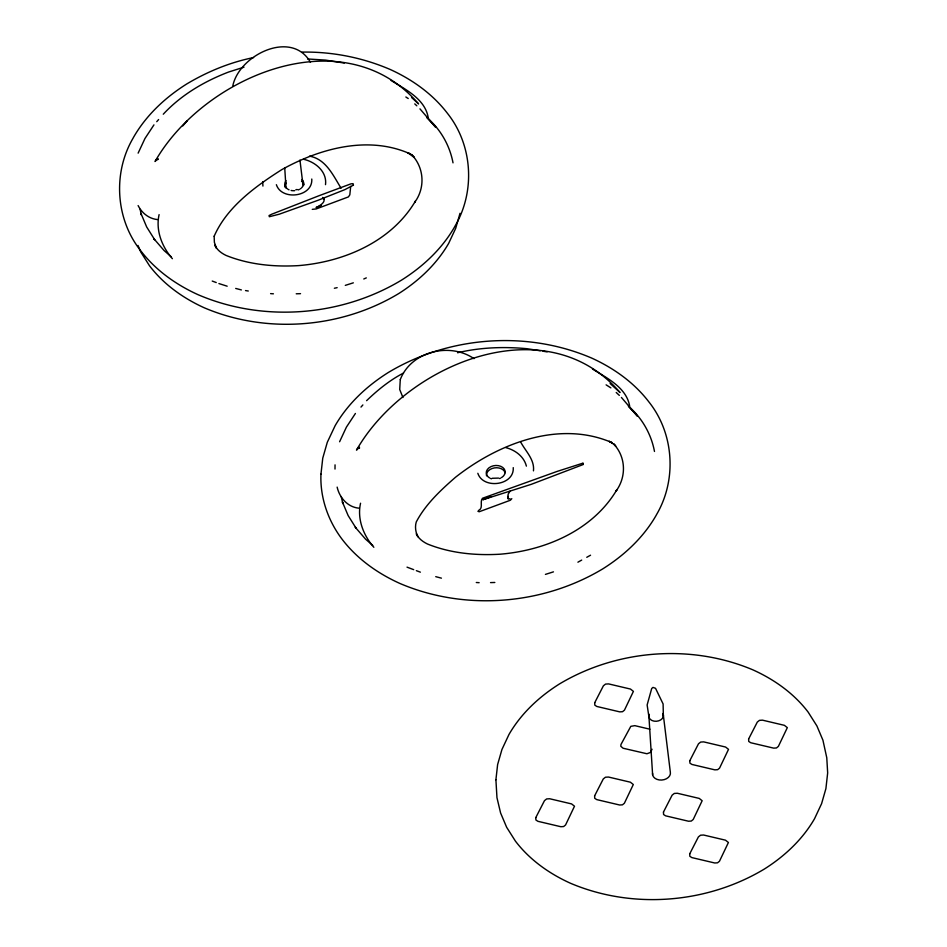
<?xml version="1.0" encoding="UTF-8"?>
<svg xmlns="http://www.w3.org/2000/svg" width="947" height="947" viewBox="0 0 947 947"><rect width="100%" height="100%" fill="white"/><g stroke="black" fill="none" stroke-linecap="round" stroke-linejoin="round"><path stroke-width="1.42" d="M335.001 469.061L335.049 464.859M159.096 214.614C155.497 230.393 161.973 246.859 172.401 258.697M360.558 503.224C356.96 519.003 363.435 535.469 373.852 547.295M400.297 379.51C411.176 351.361 449.683 341.95 474.009 358.653M325.508 184.641C327.2 171.549 315.15 161.795 303.442 159.238M400.273 379.64L399.717 389.513L402.925 397.527M533.457 470.86C534.759 459.591 525.514 451.186 520.661 442M460.005 213.3L455.696 228.345L448.653 243.391C436.721 264.035 418.976 280.679 398.971 293.404L398.723 293.558C341.216 328.266 266.924 334.232 204.931 308.071L204.647 307.964C183.351 298.352 163.76 284.479 149.519 265.787L140.736 251.938L138.002 245.451M350.698 186.334L349.822 194.845L348.413 196.905L316.227 208.932L312.261 209.346M232.82 85.798C239.271 54.76 291.794 29.227 310.474 62.36M138.132 153.142L144.962 138.511L153.947 124.874M339.594 441.752L346.424 427.109L355.409 413.472M652.069 749.255L650.269 752.522L646.931 753.753L623.102 748.237L620.806 746.272L620.972 744.472L630.809 726.337L634.833 725.651L649.891 729.202M156.74 121.678L158.611 119.547M163.275 114.208C181.09 94.984 204.244 81.383 228.57 72.043L243.995 67.166M182.783 125.915L187.399 120.636M360.996 407.08L362.867 404.949M510.007 491.209L508.137 494.192L508.054 498.738M511.806 498.655L510.397 500.229L479.135 511.771L477.856 511.202M366.596 400.676C377.675 389.998 389.773 380.173 403.493 373.059M583.293 464.492L531.35 484.308L482.828 499.744L490.901 496.773M577.907 562.187L581.695 560.091M586.761 557.298L590.549 555.202M478.78 510.315C483.562 508.054 479.549 501.721 482.473 498.276L556.943 471.476L582.961 463.142M363.778 278.974L366.311 277.897M321.305 205.463C306.603 210.968 327.84 204.528 323.483 198.468M345.3 285.367L353.338 282.833M545.425 574.391L553.462 571.858M510.042 498.773L508.444 498.88L507.77 497.577M158.113 159.416L155.924 159.901L157.995 158.611L155.024 161.499C203.794 76.21 343.986 16.75 418.586 103.921L411.625 97.529M359.576 448.014L357.386 448.511L359.458 447.221L356.486 450.109C405.257 364.808 545.448 305.348 620.048 392.52L610.105 383.523M253.583 57.578C229.92 62.324 207.31 71.688 186.618 84.034L185.849 84.532C164.849 97.884 146.229 115.345 133.705 137.007L133.018 138.274C112.717 172.981 115.558 219.077 140.618 250.624C155.568 270.238 176.118 284.787 198.456 294.872L199.355 295.239C264.047 322.536 341.559 316.31 401.575 280.099L402.345 279.602C423.333 266.249 441.953 248.789 454.477 227.126L455.164 225.86C475.477 191.152 472.624 145.057 447.576 113.51C432.625 93.895 412.075 79.347 389.738 69.261L388.826 68.894C361.517 57.353 331.793 51.612 302.164 52.097M295.855 189.755L297.109 189.495M334.362 288.255L337.156 287.663M457.579 352.758C480.283 347.36 503.887 346.531 527.077 348.709L540.252 350.781M498.572 478.093L492.203 478.282M296.233 293.795L300.519 293.665M490.546 582.606L494.831 582.476M307.574 58.963L325.614 60.111L344.294 63.058M270.593 293.629L273.423 293.807M476.294 582.5L479.135 582.677M245.522 290.575L248.28 291.013M542.998 351.219L547.129 351.882M157.474 219.574C148.916 218.733 141.955 213.099 138.108 205.582M358.937 508.172C347.727 507.201 339.488 497.66 337.144 487.113M227.173 286.195L218.911 283.567M235.696 288.433L241.378 289.924M435.738 576.664L441.42 578.155M309.491 156.148C326.005 159.084 333.178 175.491 341.086 188.216M505.793 447.611C515.109 449.991 523.975 456.43 526.39 466.125M212.235 281.058L216.236 282.561M407.021 567.146L413.697 569.656M416.36 570.662L420.373 572.166M391.004 80.436C405.505 89.456 425.144 99.044 428.21 117.594M592.467 369.034C606.968 378.054 626.606 387.643 629.672 406.192M405.849 96.996L408.228 98.524M606.116 384.849L610.874 387.879M613.739 444.226L609.122 441.278L612.283 442.758C559.263 419.639 498.193 443.598 455.424 477.324C440.568 490.297 425.487 504.36 416.242 521.998C414.798 526.911 415.591 532.285 417.923 536.795L416.313 533.741C418.396 538.535 422.859 541.755 427.428 543.992C450.334 553.237 475.524 555.652 500.04 554.208C545.365 550.515 592.917 530.261 616.84 489.765L616.071 491.043C626.571 476.779 625.896 456.999 613.81 444.131L615.728 446.061L613.916 444.131M171.3 256.85L164.091 250.553L153.793 238.62L154.728 239.769L146.678 226.972L140.961 213.442L141.399 214.969L140.085 209.358M372.763 545.46L365.554 539.151L355.255 527.23L356.19 528.367L348.141 515.57L342.423 502.04L342.861 503.567L341.216 496.559M414.762 103.886L416.834 105.815M616.225 392.496L619.338 395.384M322.572 197.426L323.756 199.284L323.543 198.408M419.959 108.858L435.88 127.454L426.943 117.57C440.45 129.183 449.742 145.341 453.021 162.86M621.421 397.456L637.343 416.053L628.406 406.168C641.912 417.793 651.205 433.939 654.484 451.459M477.833 473.287C483.159 489.646 514.493 485.551 513.238 467.629M276.37 184.689C281.697 201.048 313.031 196.952 311.776 179.03M583.009 463.32L583.245 464.314M507.699 496.394L507.983 497.589M262.923 186.074L262.698 181.836M663.314 714.831L670.334 772.101A8.985 6.522 -5.3 0 1 661.728 780.044A8.985 6.522 -5.3 0 1 652.566 773.226M299.939 160.067L303.004 185.032M652.625 774.93L648.967 717.128L647.132 704.97L651.69 688.552L652.945 687.392L655.537 688.303L663.101 703.952L663.362 716.216M284.727 167.82L286.006 188.051M489.528 477.904A9.494 6.901 -5.3 0 1 488.936 467.854A9.494 6.901 -5.3 0 1 502.75 467.463A9.494 6.901 -5.3 0 1 501.614 477.548M500.632 478.093A9.494 6.901 -5.3 0 1 499.578 478.543M491.505 478.78A9.494 6.901 -5.3 0 1 490.475 478.389M486.498 475.808A9.494 6.901 -5.3 0 1 494.334 467.925A9.494 6.901 -5.3 0 1 505.153 472.683M662.77 713.529A7.28 5.291 -5.3 0 1 656.342 721.271A7.28 5.291 -5.3 0 1 649.358 714.381M285.035 187.21A9.494 6.901 -5.3 0 1 286.254 182.972M301.501 181.126A9.494 6.901 -5.3 0 1 303.892 184.925M302.034 179.504A9.494 6.901 -5.3 0 1 301.809 187.636M301.028 188.335A9.494 6.901 -5.3 0 1 300.152 188.95M299.169 189.495A9.494 6.901 -5.3 0 1 298.116 189.933M294.659 190.678A9.494 6.901 -5.3 0 1 291.143 190.465M289.013 189.779A9.494 6.901 -5.3 0 1 288.066 189.305M287.213 188.725A9.494 6.901 -5.3 0 1 286.041 180.699M214.164 236.241L214.377 242.302L216.461 248.185L214.851 245.143C216.934 249.937 221.397 253.157 225.966 255.394C248.872 264.639 274.062 267.054 298.577 265.61C343.903 261.917 391.454 241.663 415.378 201.166L414.608 202.445C425.546 187.79 424.161 167.465 411.554 154.55L414.265 157.462L407.672 152.68L410.82 154.148C368.975 135.03 320.193 148.241 281.851 169.596C255.465 186.358 226.972 206.896 214.164 236.241M320.95 474.139C319.968 497.495 328.041 520.684 342.08 539.222C357.031 558.837 377.569 573.385 399.918 583.47L400.818 583.849C465.51 611.146 543.022 604.908 603.038 568.709L603.807 568.212C624.795 554.847 643.415 537.387 655.94 515.724L656.626 514.458C676.939 479.762 674.086 433.655 649.038 402.108C634.088 382.493 613.538 367.957 591.2 357.859L590.289 357.493C525.597 330.195 448.085 336.422 388.081 372.633L387.311 373.13C366.311 386.494 347.691 403.943 335.167 425.617L327.295 442.296L322.761 458.135L320.95 474.139M495.908 779.76L496.962 797.682L500.596 812.988L506.633 827.252L515.405 841.102C529.657 859.805 549.236 873.667 570.532 883.279L570.816 883.397C632.809 909.558 707.101 903.58 764.62 868.884L764.856 868.73C784.874 855.993 802.618 839.362 814.55 818.705L821.594 803.672L825.902 788.626L827.666 772.918L826.778 757.778L822.931 740.199L816.894 725.923L808.122 712.073C793.87 693.382 774.291 679.508 752.995 669.896L752.711 669.778C690.718 643.617 616.426 649.595 558.908 684.29L558.671 684.456C538.654 697.181 520.909 713.825 508.977 734.47L501.934 749.515L497.625 764.549L495.908 779.76M353.432 185.127L344.909 189.613L318.145 200.243L279.199 214.223L269.339 216.721L269.055 215.549L271.611 214.271L318.95 195.745L351.029 183.813L353.077 183.671L353.432 185.127M535.813 817.557L535.907 820.007L537.943 821.321L560.849 826.719L563.643 826.542L565.56 824.979L574.498 806.228L571.574 803.908L549.662 798.747L546.644 798.937L544.478 800.653L535.813 817.557M594.716 702.71L594.823 705.16L596.847 706.474L619.752 711.872L622.546 711.694L624.464 710.132L633.413 691.381L630.489 689.061L608.578 683.9L605.559 684.089L603.393 685.806L594.716 702.71M594.621 795.847L594.728 798.297L596.752 799.611L619.658 805.009L622.451 804.832L624.369 803.269L633.306 784.518L630.382 782.198L608.483 777.037L605.453 777.227L603.286 778.943L594.621 795.847M663.468 812.064L663.575 814.515L665.599 815.829L688.505 821.227L691.298 821.049L693.216 819.486L702.153 800.736L699.241 798.416L677.33 793.255L674.3 793.444L672.133 795.16L663.468 812.064M689.818 760.69L689.925 763.14L691.949 764.454L714.855 769.852L717.648 769.674L719.566 768.112L728.515 749.361L725.591 747.041L703.68 741.88L700.662 742.069L698.495 743.786L689.818 760.69M689.724 853.827L689.818 856.277L691.855 857.591L714.76 862.989L717.554 862.812L719.471 861.249L728.409 842.499L725.485 840.178L703.585 835.017L700.555 835.207L698.389 836.923L689.724 853.827M748.627 738.98L748.734 741.43L750.758 742.744L773.663 748.13L776.457 747.964L778.375 746.402L787.324 727.651L784.4 725.331L762.489 720.158L759.47 720.359L757.304 722.076L748.627 738.98"/></g></svg>
